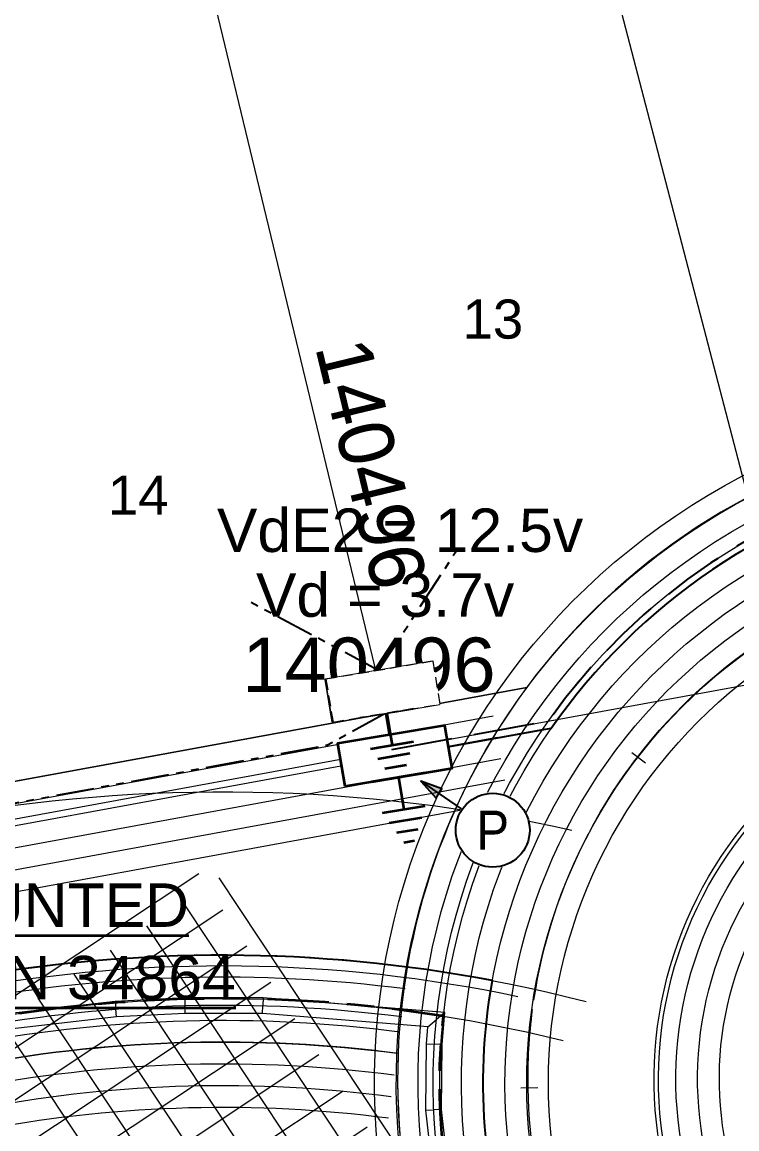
# Model space of a CAD drawing. Header units: metres. Extents: x 0 to 309348, y 0 to 6272736.
# Drawn here: x 308559.6 to 308592.5, y 6272030.5 to 6272081.4 of the extents above; entities that cross this region are included whole.
import ezdxf
from ezdxf import colors
from ezdxf.entities.mleader import LeaderData, LeaderLine
from ezdxf.enums import TextEntityAlignment as Align
from ezdxf.math import Vec2, Vec3

# ---------------------------------------------------------------- set-up
doc = ezdxf.new("R2010")
doc.units = ezdxf.units.M
for name, pattern in [('Cable Exist UG', [8.2, 4, -1.2, 1.8, -1.2]), ('DASHED', [0.75, 0.5, -0.25]), ('IE Trench LV', [5.5, 4, -1.5]), ('PHANTOMX2', [5, 2.5, -0.5, 0.5, -0.5, 0.5, -0.5])]:
    doc.linetypes.add(name, pattern=pattern)
doc.layers.get('0').update_dxf_attribs({"color": 6})
for name, color, linetype, lineweight in [('_User Miscellaneous1', 30, 'Continuous', 13), ('_User_HV_Exist', 1, 'Continuous', 35), ('_User_LV_Exist', 5, 'Continuous', 35), ('Cadastre Developer_SP_NEW', 92, 'Continuous', 15), ('Cadastre Easements_SP_NEW', 52, 'DASHED', 15), ('Cadastre Roads_SP_NEW', 214, 'Continuous', 15)]:
    doc.layers.add(name, color=color, linetype=linetype, lineweight=lineweight)
doc.layers.add('_User Miscellaneous10', color=252, linetype='Continuous', lineweight=13, plot=False, transparency=0.85)
doc.layers.add('_User Miscellaneous12', color=252, linetype='Continuous', lineweight=13, plot=False, transparency=0.85)
for name, color, linetype in [('Mains_LV_New_T84', 2, 'Cable x'), ('Notes', 7, 'Continuous'), ('Notes_SP_NEW', 51, 'Continuous'), ('Services_SP_NEW_UG', 2, 'PHANTOMX2'), ('SupportsUG_SP_LV_NEW', 2, 'Continuous'), ('Trench_SP_NEW', 2, 'Continuous')]:
    doc.layers.add(name, color=color, linetype=linetype)
doc.styles.add('ARIAL', font='arial.ttf', dxfattribs={"height": 2})
doc.styles.add('iecARIAL', font='arial.ttf', dxfattribs={"height": 2})
doc.styles.get("Standard").update_dxf_attribs({"font": 'arial.ttf'})
doc.linetypes.add('Cable New UG', pattern='A,7,-0.25,["x",Standard,S=2,R=0,X=0.2,Y=-0.8],-2.1', length=9.35)
doc.linetypes.add('Cable x', pattern='A,5,-0.25,["x",Standard,S=2,R=0,X=0,Y=-0.8],-1.5', length=6.75)

# ---------------------------------------------------------------- blocks, each defined once
blk = doc.blocks.new('SUB GRID')
for p, q in [((-50, 51), (50, 51)), ((-51, 50), (-51, -50)), ((-48, 50), (-48, -50)), ((-45, 50), (-45, -50)), ((-42, 50), (-42, -50)), ((-39, 50), (-39, -50)), ((-36, 50), (-36, -50)), ((-33, 50), (-33, -50)), ((-30, 50), (-30, -50)), ((-50, 48), (50, 48)), ((-50, 45), (50, 45)), ((-50, 42), (50, 42)), ((-50, 39), (50, 39)), ((-50, 36), (50, 36)), ((-50, 33), (50, 33))]:
    blk.add_line(p, q)
blk = doc.blocks.new('*U366')
at = {"layer": '_User_LV_Exist'}
for p, q in [((-3, 0.75), (-3, -0.75)), ((-2.5, 1), (-2.5, -1)), ((-4, 0.25), (-4, -0.25)), ((-3.5, 0.5), (-3.5, -0.5))]:
    blk.add_line(p, q, dxfattribs=at)
at = {"width": 0.9}
blk.add_attdef('ASSET_NUM', text='', height=2, dxfattribs=at).set_placement((4, 2), align=Align.MIDDLE_LEFT)
for tag, p, flags in [('SUBURB', (-2, 0), 1), ('STREETNAME', (-1.8, 0), 9), ('PARENT', (-1.6, 0), 9), ('NOTES', (-1.4, 0), 9), ('LOCATION', (-1.2, 0), 9), ('LEGEND', (-1, 0), 9), ('USAGE', (-0.8, 0), 9), ('SUPPORT_TYPE', (-0.6, 0), 9), ('STATE', (-0.4, 0), 9), ('OWNED_BY', (-0.2, 0), 9)]:
    blk.add_attdef(tag, p, '', height=0.2, rotation=270, dxfattribs=dict(flags=flags))
blk.add_wipeout([(1, 2.5), (1, -2.5), (-1, -2.5), (-1, 2.5)])
blk.add_lwpolyline([(-1, 2.5), (-1, -1.25), (-1, 1.25), (-1, -2.5), (1, -2.5), (1, 2.5)], close=True)
at = {"layer": '_User_LV_Exist'}
blk.add_line((-1, 0), (-2.5, 0), dxfattribs=at)
blk = doc.blocks.new('_DotBlank')
at = {"color": 0, "linetype": 'ByBlock', "lineweight": -2}
blk.add_line((-0.5, 0), (-1, 0), dxfattribs=at)
blk.add_circle((0, 0), 0.5, dxfattribs=at)
blk = doc.blocks.new('*U519')
h = blk.add_hatch(color=256)
h.dxf.hatch_style = 1
h.paths.add_polyline_path([(-2.618, 1.486), (-2.336, 1.898), (-3.303, 2.256)])
at = {"flags": 128}
blk.add_lwpolyline([(-2.618, 1.486), (-2.336, 1.898), (-3.303, 2.256), (-2.618, 1.486)], dxfattribs=at)
blk.add_wipeout([(0, 1.75), (-0.021, 1.75), (-0.043, 1.749), (-0.064, 1.749), (-0.086, 1.748), (-0.107, 1.747), (-0.129, 1.745), (-0.15, 1.744), (-0.172, 1.742), (-0.193, 1.739), (-0.214, 1.737), (-0.236, 1.734), (-0.257, 1.731), (-0.278, 1.728), (-0.299, 1.724), (-0.32, 1.72), (-0.341, 1.716), (-0.362, 1.712), (-0.383, 1.707), (-0.404, 1.703), (-0.425, 1.698), (-0.446, 1.692), (-0.467, 1.687), (-0.487, 1.681), (-0.508, 1.675), (-0.529, 1.668), (-0.549, 1.662), (-0.569, 1.655), (-0.59, 1.648), (-0.61, 1.64), (-0.63, 1.633), (-0.65, 1.625), (-0.67, 1.617), (-0.689, 1.608), (-0.709, 1.6), (-0.729, 1.591), (-0.748, 1.582), (-0.768, 1.573), (-0.787, 1.563), (-0.806, 1.553), (-0.825, 1.543), (-0.844, 1.533), (-0.863, 1.523), (-0.881, 1.512), (-0.9, 1.501), (-0.918, 1.49), (-0.936, 1.478), (-0.954, 1.467), (-0.972, 1.455), (-0.99, 1.443), (-1.008, 1.431), (-1.025, 1.418), (-1.042, 1.406), (-1.06, 1.393), (-1.077, 1.38), (-1.094, 1.366), (-1.11, 1.353), (-1.127, 1.339), (-1.143, 1.325), (-1.159, 1.311), (-1.175, 1.297), (-1.191, 1.282), (-1.207, 1.267), (-1.222, 1.253), (-1.237, 1.237), (-1.253, 1.222), (-1.267, 1.207), (-1.282, 1.191), (-1.297, 1.175), (-1.311, 1.159), (-1.325, 1.143), (-1.339, 1.127), (-1.353, 1.11), (-1.366, 1.094), (-1.38, 1.077), (-1.393, 1.06), (-1.406, 1.042), (-1.418, 1.025), (-1.431, 1.008), (-1.443, 0.99), (-1.455, 0.972), (-1.467, 0.954), (-1.478, 0.936), (-1.49, 0.918), (-1.501, 0.9), (-1.512, 0.881), (-1.523, 0.863), (-1.533, 0.844), (-1.543, 0.825), (-1.553, 0.806), (-1.563, 0.787), (-1.573, 0.768), (-1.582, 0.748), (-1.591, 0.729), (-1.6, 0.709), (-1.608, 0.689), (-1.617, 0.67), (-1.625, 0.65), (-1.633, 0.63), (-1.64, 0.61), (-1.648, 0.59), (-1.655, 0.569), (-1.662, 0.549), (-1.668, 0.529), (-1.675, 0.508), (-1.681, 0.487), (-1.687, 0.467), (-1.692, 0.446), (-1.698, 0.425), (-1.703, 0.404), (-1.707, 0.383), (-1.712, 0.362), (-1.716, 0.341), (-1.72, 0.32), (-1.724, 0.299), (-1.728, 0.278), (-1.731, 0.257), (-1.734, 0.236), (-1.737, 0.214), (-1.739, 0.193), (-1.742, 0.172), (-1.744, 0.15), (-1.745, 0.129), (-1.747, 0.107), (-1.748, 0.086), (-1.749, 0.064), (-1.749, 0.043), (-1.75, 0.021), (-1.75, 0), (-1.75, -0.021), (-1.749, -0.043), (-1.749, -0.064), (-1.748, -0.086), (-1.747, -0.107), (-1.745, -0.129), (-1.744, -0.15), (-1.742, -0.172), (-1.739, -0.193), (-1.737, -0.214), (-1.734, -0.236), (-1.731, -0.257), (-1.728, -0.278), (-1.724, -0.299), (-1.72, -0.32), (-1.716, -0.341), (-1.712, -0.362), (-1.707, -0.383), (-1.703, -0.404), (-1.698, -0.425), (-1.692, -0.446), (-1.687, -0.467), (-1.681, -0.487), (-1.675, -0.508), (-1.668, -0.529), (-1.662, -0.549), (-1.655, -0.569), (-1.648, -0.59), (-1.64, -0.61), (-1.633, -0.63), (-1.625, -0.65), (-1.617, -0.67), (-1.608, -0.689), (-1.6, -0.709), (-1.591, -0.729), (-1.582, -0.748), (-1.573, -0.768), (-1.563, -0.787), (-1.553, -0.806), (-1.543, -0.825), (-1.533, -0.844), (-1.523, -0.863), (-1.512, -0.881), (-1.501, -0.9), (-1.49, -0.918), (-1.478, -0.936), (-1.467, -0.954), (-1.455, -0.972), (-1.443, -0.99), (-1.431, -1.008), (-1.418, -1.025), (-1.406, -1.042), (-1.393, -1.06), (-1.38, -1.077), (-1.366, -1.094), (-1.353, -1.11), (-1.339, -1.127), (-1.325, -1.143), (-1.311, -1.159), (-1.297, -1.175), (-1.282, -1.191), (-1.267, -1.207), (-1.253, -1.222), (-1.237, -1.237), (-1.222, -1.253), (-1.207, -1.267), (-1.191, -1.282), (-1.175, -1.297), (-1.159, -1.311), (-1.143, -1.325), (-1.127, -1.339), (-1.11, -1.353), (-1.094, -1.366), (-1.077, -1.38), (-1.06, -1.393), (-1.042, -1.406), (-1.025, -1.418), (-1.008, -1.431), (-0.99, -1.443), (-0.972, -1.455), (-0.954, -1.467), (-0.936, -1.478), (-0.918, -1.49), (-0.9, -1.501), (-0.881, -1.512), (-0.863, -1.523), (-0.844, -1.533), (-0.825, -1.543), (-0.806, -1.553), (-0.787, -1.563), (-0.768, -1.573), (-0.748, -1.582), (-0.729, -1.591), (-0.709, -1.6), (-0.689, -1.608), (-0.67, -1.617), (-0.65, -1.625), (-0.63, -1.633), (-0.61, -1.64), (-0.59, -1.648), (-0.569, -1.655), (-0.549, -1.662), (-0.529, -1.668), (-0.508, -1.675), (-0.487, -1.681), (-0.467, -1.687), (-0.446, -1.692), (-0.425, -1.698), (-0.404, -1.703), (-0.383, -1.707), (-0.362, -1.712), (-0.341, -1.716), (-0.32, -1.72), (-0.299, -1.724), (-0.278, -1.728), (-0.257, -1.731), (-0.236, -1.734), (-0.214, -1.737), (-0.193, -1.739), (-0.172, -1.742), (-0.15, -1.744), (-0.129, -1.745), (-0.107, -1.747), (-0.086, -1.748), (-0.064, -1.749), (-0.043, -1.749), (-0.021, -1.75), (0, -1.75), (0.021, -1.75), (0.043, -1.749), (0.064, -1.749), (0.086, -1.748), (0.107, -1.747), (0.129, -1.745), (0.15, -1.744), (0.172, -1.742), (0.193, -1.739), (0.214, -1.737), (0.236, -1.734), (0.257, -1.731), (0.278, -1.728), (0.299, -1.724), (0.32, -1.72), (0.341, -1.716), (0.362, -1.712), (0.383, -1.707), (0.404, -1.703), (0.425, -1.698), (0.446, -1.692), (0.467, -1.687), (0.487, -1.681), (0.508, -1.675), (0.529, -1.668), (0.549, -1.662), (0.569, -1.655), (0.59, -1.648), (0.61, -1.64), (0.63, -1.633), (0.65, -1.625), (0.67, -1.617), (0.689, -1.608), (0.709, -1.6), (0.729, -1.591), (0.748, -1.582), (0.768, -1.573), (0.787, -1.563), (0.806, -1.553), (0.825, -1.543), (0.844, -1.533), (0.863, -1.523), (0.881, -1.512), (0.9, -1.501), (0.918, -1.49), (0.936, -1.478), (0.954, -1.467), (0.972, -1.455), (0.99, -1.443), (1.008, -1.431), (1.025, -1.418), (1.042, -1.406), (1.06, -1.393), (1.077, -1.38), (1.094, -1.366), (1.11, -1.353), (1.127, -1.339), (1.143, -1.325), (1.159, -1.311), (1.175, -1.297), (1.191, -1.282), (1.207, -1.267), (1.222, -1.253), (1.237, -1.237), (1.253, -1.222), (1.267, -1.207), (1.282, -1.191), (1.297, -1.175), (1.311, -1.159), (1.325, -1.143), (1.339, -1.127), (1.353, -1.11), (1.366, -1.094), (1.38, -1.077), (1.393, -1.06), (1.406, -1.042), (1.418, -1.025), (1.431, -1.008), (1.443, -0.99), (1.455, -0.972), (1.467, -0.954), (1.478, -0.936), (1.49, -0.918), (1.501, -0.9), (1.512, -0.881), (1.523, -0.863), (1.533, -0.844), (1.543, -0.825), (1.553, -0.806), (1.563, -0.787), (1.573, -0.768), (1.582, -0.748), (1.591, -0.729), (1.6, -0.709), (1.608, -0.689), (1.617, -0.67), (1.625, -0.65), (1.633, -0.63), (1.64, -0.61), (1.648, -0.59), (1.655, -0.569), (1.662, -0.549), (1.668, -0.529), (1.675, -0.508), (1.681, -0.487), (1.687, -0.467), (1.692, -0.446), (1.698, -0.425), (1.703, -0.404), (1.707, -0.383), (1.712, -0.362), (1.716, -0.341), (1.72, -0.32), (1.724, -0.299), (1.728, -0.278), (1.731, -0.257), (1.734, -0.236), (1.737, -0.214), (1.739, -0.193), (1.742, -0.172), (1.744, -0.15), (1.745, -0.129), (1.747, -0.107), (1.748, -0.086), (1.749, -0.064), (1.749, -0.043), (1.75, -0.021), (1.75, 0), (1.75, 0.021), (1.749, 0.043), (1.749, 0.064), (1.748, 0.086), (1.747, 0.107), (1.745, 0.129), (1.744, 0.15), (1.742, 0.172), (1.739, 0.193), (1.737, 0.214), (1.734, 0.236), (1.731, 0.257), (1.728, 0.278), (1.724, 0.299), (1.72, 0.32), (1.716, 0.341), (1.712, 0.362), (1.707, 0.383), (1.703, 0.404), (1.698, 0.425), (1.692, 0.446), (1.687, 0.467), (1.681, 0.487), (1.675, 0.508), (1.668, 0.529), (1.662, 0.549), (1.655, 0.569), (1.648, 0.59), (1.64, 0.61), (1.633, 0.63), (1.625, 0.65), (1.617, 0.67), (1.608, 0.689), (1.6, 0.709), (1.591, 0.729), (1.582, 0.748), (1.573, 0.768), (1.563, 0.787), (1.553, 0.806), (1.543, 0.825), (1.533, 0.844), (1.523, 0.863), (1.512, 0.881), (1.501, 0.9), (1.49, 0.918), (1.478, 0.936), (1.467, 0.954), (1.455, 0.972), (1.443, 0.99), (1.431, 1.008), (1.418, 1.025), (1.406, 1.042), (1.393, 1.06), (1.38, 1.077), (1.366, 1.094), (1.353, 1.11), (1.339, 1.127), (1.325, 1.143), (1.311, 1.159), (1.297, 1.175), (1.282, 1.191), (1.267, 1.207), (1.253, 1.222), (1.237, 1.237), (1.222, 1.253), (1.207, 1.267), (1.191, 1.282), (1.175, 1.297), (1.159, 1.311), (1.143, 1.325), (1.127, 1.339), (1.11, 1.353), (1.094, 1.366), (1.077, 1.38), (1.06, 1.393), (1.042, 1.406), (1.025, 1.418), (1.008, 1.431), (0.99, 1.443), (0.972, 1.455), (0.954, 1.467), (0.936, 1.478), (0.918, 1.49), (0.9, 1.501), (0.881, 1.512), (0.863, 1.523), (0.844, 1.533), (0.825, 1.543), (0.806, 1.553), (0.787, 1.563), (0.768, 1.573), (0.748, 1.582), (0.729, 1.591), (0.709, 1.6), (0.689, 1.608), (0.67, 1.617), (0.65, 1.625), (0.63, 1.633), (0.61, 1.64), (0.59, 1.648), (0.569, 1.655), (0.549, 1.662), (0.529, 1.668), (0.508, 1.675), (0.487, 1.681), (0.467, 1.687), (0.446, 1.692), (0.425, 1.698), (0.404, 1.703), (0.383, 1.707), (0.362, 1.712), (0.341, 1.716), (0.32, 1.72), (0.299, 1.724), (0.278, 1.728), (0.257, 1.731), (0.236, 1.734), (0.214, 1.737), (0.193, 1.739), (0.172, 1.742), (0.15, 1.744), (0.129, 1.745), (0.107, 1.747), (0.086, 1.748), (0.064, 1.749), (0.043, 1.749), (0.021, 1.75)])
blk.add_line((-3.303, 2.256), (-1.445, 0.987))
blk.add_circle((0, 0), 1.7)
at = {"width": 0.9}
blk.add_attdef('CODE', text='', height=1.8, dxfattribs=at).set_placement((0, 0), align=Align.MIDDLE_CENTER)
at = {"flags": 1}
blk.add_attdef('Z', (0, 0), '', height=0.2, dxfattribs=at)

msp = doc.modelspace()

# ---------------------------------------------------------------- linework, layer by layer
at = {"layer": '_User Miscellaneous1', "ltscale": 0.7}
for p, q in [((308563.86085, 6272036.38034), (308558.90531, 6272035.80603)), ((308567.0549, 6272036.54598), (308563.86085, 6272036.38034)), ((308563.86085, 6272036.38034), (308563.89092, 6272036.02142)), ((308570.65945, 6272036.54261), (308567.0549, 6272036.54598)), ((308567.0549, 6272036.54598), (308567.06406, 6272036.18597)), ((308570.65945, 6272036.54261), (308570.6449, 6272036.18262)), ((308579.02107, 6272035.87316), (308570.65945, 6272036.54261)), ((308563.921, 6272035.6625), (308563.89092, 6272036.02142)), ((308567.07322, 6272035.82597), (308563.921, 6272035.6625)), ((308567.07322, 6272035.82597), (308567.06406, 6272036.18597)), ((308570.63034, 6272035.82264), (308567.07322, 6272035.82597)), ((308570.63034, 6272035.82264), (308570.6449, 6272036.18262)), ((308578.24472, 6272035.21301), (308570.63034, 6272035.82264)), ((308579.02107, 6272035.87316), (308578.63289, 6272035.54309)), ((308578.8999, 6272034.39029), (308579.02107, 6272035.87316)), ((308563.921, 6272035.6625), (308559.0096, 6272035.09329)), ((308578.24472, 6272035.21301), (308578.63289, 6272035.54309)), ((308578.18017, 6272034.423), (308578.24472, 6272035.21301)), ((308578.15175, 6272031.36876), (308578.18017, 6272034.423)), ((308578.18017, 6272034.423), (308578.54004, 6272034.40664)), ((308578.8999, 6272034.39029), (308578.54004, 6272034.40664)), ((308578.87212, 6272031.40555), (308578.8999, 6272034.39029)), ((308578.15175, 6272031.36876), (308578.51194, 6272031.38716)), ((308578.59328, 6272027.42008), (308578.15175, 6272031.36876)), ((308578.87212, 6272031.40555), (308578.51194, 6272031.38716)), ((308579.3036, 6272027.54677), (308578.87212, 6272031.40555))]:
    msp.add_line(p, q, dxfattribs=at)
at = {"layer": '_User Miscellaneous10', "ltscale": 6, "flags": 128}
for points in [[(308554.99102, 6272186.2139), (308547.33551, 6272187.27219), (308535.74485, 6272178.49949), (308530.33684, 6272174.40628, 0.05333076), (308527.7019, 6272171.92959), (308525.92206, 6272169.50055), (308524.14425, 6272165.2568), (308523.05314, 6272158.77089), (308518.99399, 6272133.20624), (308518.6403, 6272128.3492), (308519.10857, 6272123.51609), (308533.7073, 6272043.78341), (308541.77198, 6272038.21731), (308581.96479, 6272045.59292)], [(308557.30427, 6272185.38647), (308551.61406, 6272186.68073), (308537.55536, 6272176.10741), (308532.14735, 6272172.0142, 0.05135078), (308530.04979, 6272170.05816), (308528.55186, 6272168.01385), (308527.04518, 6272164.41732), (308526.01386, 6272158.28681), (308521.97683, 6272132.86145), (308521.65087, 6272128.38518), (308522.08236, 6272123.93163), (308536.43438, 6272045.54639), (308542.45307, 6272041.39239), (308581.42331, 6272048.54365)], [(308554.85408, 6272185.22332), (308547.60881, 6272186.2249), (308536.34836, 6272177.70213), (308530.94035, 6272173.60892, 0.05273302), (308528.48529, 6272171.30683), (308526.79866, 6272169.00498), (308525.11123, 6272164.97698), (308524.04005, 6272158.60953), (308519.98827, 6272133.09131), (308519.64382, 6272128.3612), (308520.09984, 6272123.6546), (308534.61632, 6272044.37107), (308541.99901, 6272039.27567), (308581.78429, 6272046.57649)], [(308554.71715, 6272184.23274), (308547.8821, 6272185.17762), (308536.95186, 6272176.90477), (308531.54385, 6272172.81156, 0.05207647), (308529.26795, 6272170.68305), (308527.67526, 6272168.50941), (308526.07821, 6272164.69715), (308525.02695, 6272158.44817), (308520.98255, 6272132.97638), (308520.64735, 6272128.37319), (308521.0911, 6272123.79312), (308535.52535, 6272044.95873), (308542.22604, 6272040.33403), (308581.6038, 6272047.56007)], [(308554.44327, 6272182.25158), (308548.42868, 6272183.08304), (308538.15887, 6272175.31005), (308532.75086, 6272171.21684, 0.0505429), (308530.83072, 6272169.43204), (308529.42846, 6272167.51828), (308528.01216, 6272164.13749), (308527.00077, 6272158.12545), (308522.97111, 6272132.74653), (308522.65439, 6272128.39717), (308523.07362, 6272124.07015), (308537.3434, 6272046.13404), (308542.6801, 6272042.45075), (308581.24282, 6272049.52722)], [(308554.30633, 6272181.261), (308548.70198, 6272182.03575), (308538.76237, 6272174.51269), (308533.35436, 6272170.41948, 0.04963605), (308531.61065, 6272168.80454), (308530.30506, 6272167.02272), (308528.97914, 6272163.85766), (308527.98767, 6272157.96409), (308523.96539, 6272132.6316), (308523.65791, 6272128.40916), (308524.06488, 6272124.20867), (308538.25243, 6272046.7217), (308542.90714, 6272043.50911), (308581.06233, 6272050.5108)]]:
    msp.add_lwpolyline(points, format="xyb", dxfattribs=at)
at = {"layer": '_User Miscellaneous10', "color": 4, "ltscale": 6, "flags": 128}
msp.add_lwpolyline([(308554.53913, 6272182.94499), (308548.23738, 6272183.81614), (308537.73642, 6272175.8682), (308532.26112, 6272171.72407), (308530.3358, 6272169.94093), (308528.81484, 6272167.86518), (308527.33528, 6272164.33337), (308526.30993, 6272158.2384), (308522.27511, 6272132.82698), (308521.95192, 6272128.38877), (308522.37974, 6272123.97319), (308536.70708, 6272045.72268), (308542.52118, 6272041.7099), (308594.38452, 6272051.22711)], dxfattribs=at)
at = {"layer": '_User Miscellaneous10', "flags": 128}
for points in [[(308791.19576, 6271869.56422), (308719.55349, 6271832.53971), (308692.49226, 6271868.27251), (308679.182, 6271885.84832), (308650.70601, 6271923.44949), (308621.68708, 6271961.73229), (308616.42459, 6271968.7161), (308596.85552, 6271994.11534), (308581.97936, 6272014.20237), (308579.14474, 6272018.47202, -0.48629735), (308600.22444, 6272063.33451), (308633.26439, 6272070.82655), (308634.37688, 6272073.87592), (308613.08414, 6272101.99196), (308591.03934, 6272131.10083), (308574.87773, 6272152.4413), (308568.09276, 6272161.40046), (308561.51782, 6272170.08229), (308561.04331, 6272170.70884), (308559.84373, 6272172.29282), (308580.15288, 6272182.72854), (308626.98425, 6272121.05059), (308670.12495, 6272064.20646)], [(308790.73664, 6271870.4526), (308719.84236, 6271833.81465), (308693.28945, 6271868.87624), (308679.97919, 6271886.45205), (308651.5032, 6271924.05322), (308622.48487, 6271962.33524), (308617.22001, 6271969.32218), (308597.65347, 6271994.71813), (308582.79827, 6272014.77688), (308580.01137, 6272018.97464, -0.48567667), (308600.44721, 6272062.35963), (308600.44721, 6272062.35963), (308634.01704, 6272069.97184), (308635.5031, 6272074.04518), (308613.88133, 6272102.59569), (308591.83653, 6272131.70456), (308575.67492, 6272153.04503), (308568.88995, 6272162.00419), (308562.31501, 6272170.68602), (308561.8405, 6272171.31257), (308561.35967, 6272171.94748), (308579.86376, 6272181.45568), (308626.18781, 6272120.44587), (308669.32838, 6272063.60192)], [(308790.27753, 6271871.34098), (308720.13123, 6271835.08958), (308694.08664, 6271869.47997), (308680.77639, 6271887.05577), (308652.30039, 6271924.65694), (308623.28266, 6271962.93818), (308618.01543, 6271969.92826), (308598.45143, 6271995.32092), (308583.61717, 6272015.35138), (308580.87856, 6272019.47641, -0.48502499), (308600.67, 6272061.38476), (308634.76968, 6272069.11712), (308636.62932, 6272074.21444), (308614.67852, 6272103.19941), (308592.63372, 6272132.30829), (308576.47211, 6272153.64876), (308569.68714, 6272162.60792), (308563.1122, 6272171.28975), (308562.87561, 6272171.60214), (308579.57463, 6272180.18282), (308625.39138, 6272119.84114), (308668.53181, 6272062.99738)], [(308789.81842, 6271872.22935), (308720.4201, 6271836.36451), (308694.88383, 6271870.0837), (308681.57358, 6271887.65949), (308653.09759, 6271925.26067), (308624.08044, 6271963.54112), (308618.81086, 6271970.53434), (308599.24939, 6271995.92371), (308584.43607, 6272015.92588), (308581.74633, 6272019.97731, -0.48433964), (308600.89282, 6272060.4099), (308635.52233, 6272068.2624), (308637.75554, 6272074.3837), (308615.47572, 6272103.80314), (308593.43091, 6272132.91202), (308577.2693, 6272154.25249), (308570.48433, 6272163.21165), (308564.39155, 6272171.25681), (308579.2855, 6272178.90996), (308624.59494, 6272119.23642), (308667.73524, 6272062.39283)], [(308789.35931, 6271873.11773), (308720.70897, 6271837.63945), (308695.68102, 6271870.68743), (308682.37078, 6271888.26321), (308653.89478, 6271925.8644), (308624.87823, 6271964.14406), (308619.60628, 6271971.14042), (308600.04735, 6271996.52649), (308585.25498, 6272016.50039), (308582.61472, 6272020.47727, -0.48361759), (308601.11567, 6272059.43505), (308636.27498, 6272067.40768), (308638.88176, 6272074.55295), (308616.27291, 6272104.40687), (308594.2281, 6272133.51575), (308578.06649, 6272154.85621), (308571.28152, 6272163.81538), (308565.90749, 6272170.91147), (308578.99637, 6272177.6371), (308623.79851, 6272118.6317), (308666.93866, 6272061.78829)], [(308788.9002, 6271874.00611), (308720.99784, 6271838.91438), (308696.47821, 6271871.29116), (308683.16798, 6271888.86693), (308654.69197, 6271926.46812), (308625.67602, 6271964.747), (308620.4017, 6271971.7465), (308600.8453, 6271997.12928), (308586.07388, 6272017.07489), (308583.48376, 6272020.97626, -0.48285544), (308601.33855, 6272058.4602), (308637.02762, 6272066.55296), (308640.00799, 6272074.72221), (308617.0701, 6272105.01059), (308595.02529, 6272134.11948), (308578.86368, 6272155.45994), (308572.07871, 6272164.41911), (308567.42343, 6272170.56613), (308578.70725, 6272176.36424), (308623.00207, 6272118.02697), (308666.14209, 6272061.18375)], [(308788.44109, 6271874.89449), (308721.28672, 6271840.18932), (308697.2754, 6271871.89489), (308683.96517, 6271889.47065), (308655.48916, 6271927.07185), (308626.4738, 6271965.34995), (308621.19712, 6271972.35258), (308601.64326, 6271997.73207), (308586.89279, 6272017.6494), (308584.35349, 6272021.47422, -0.48204934), (308601.56147, 6272057.48536), (308637.78027, 6272065.69824), (308641.13421, 6272074.89147), (308617.86729, 6272105.61432), (308595.82248, 6272134.72321), (308579.66087, 6272156.06367), (308572.8759, 6272165.02284), (308568.93937, 6272170.22079), (308578.41812, 6272175.09139), (308622.20564, 6272117.42225), (308665.34552, 6272060.5792)], [(308787.98198, 6271875.78287), (308721.57559, 6271841.46425), (308698.07259, 6271872.49862), (308684.76237, 6271890.07437), (308656.28635, 6271927.67558), (308627.27159, 6271965.95289), (308621.99255, 6271972.95866), (308602.44122, 6271998.33486), (308587.71169, 6272018.2239), (308585.22394, 6272021.97107, -0.48119488), (308601.78442, 6272056.51053), (308638.53292, 6272064.84352), (308642.26043, 6272075.06073), (308618.66448, 6272106.21805), (308596.61967, 6272135.32694), (308580.45806, 6272156.6674), (308573.67309, 6272165.62657), (308570.45531, 6272169.87545), (308578.12899, 6272173.81853), (308621.4092, 6272116.81752), (308664.54895, 6272059.97466)], [(308787.52286, 6271876.67125), (308721.86446, 6271842.73918), (308698.86978, 6271873.10234), (308685.55956, 6271890.67809), (308657.08354, 6271928.2793), (308628.06937, 6271966.55583), (308622.78797, 6271973.56474), (308603.23918, 6271998.93765), (308588.5306, 6272018.7984), (308586.09517, 6272022.46676, -0.480287), (308602.0074, 6272055.53571), (308639.28556, 6272063.9888), (308643.38665, 6272075.22999), (308619.46167, 6272106.82177), (308597.41686, 6272135.93067), (308581.25525, 6272157.27113), (308574.47027, 6272166.2303), (308571.97125, 6272169.53012), (308577.83986, 6272172.54567), (308620.61277, 6272116.2128), (308663.75237, 6272059.37012)], [(308782.5973, 6271886.21018), (308780.83529, 6271878.46605), (308729.3585, 6271851.98098), (308719.12286, 6271854.30992), (308644.75152, 6271952.51279), (308603.3964, 6272007.12056), (308592.39987, 6272021.64081, -0.52204641), (308601.77923, 6272050.5137), (308616.23599, 6272053.84016), (308646.21031, 6272060.63719), (308655.84615, 6272057.1218), (308716.72618, 6271976.73402), (308733.02679, 6271955.20977), (308741.97563, 6271943.39365), (308743.37769, 6271941.05887)], [(308781.62223, 6271886.43204), (308779.96356, 6271879.14214), (308729.22504, 6271853.03691), (308719.70004, 6271855.20415), (308645.54871, 6271953.11652), (308604.19359, 6272007.72429), (308593.19706, 6272022.24454, -0.5214343), (308602.03721, 6272049.54693), (308616.45868, 6272052.86527), (308646.14425, 6272059.59682), (308655.22676, 6272056.2833), (308715.92899, 6271976.13029), (308732.2296, 6271954.60604), (308741.146, 6271942.83275), (308742.5204, 6271940.54405)], [(308780.64715, 6271886.6539), (308779.09183, 6271879.81822), (308729.09157, 6271854.09283), (308720.27723, 6271856.09838), (308646.3459, 6271953.72025), (308604.99078, 6272008.32801), (308593.99425, 6272022.84827, -0.52076767), (308602.29618, 6272048.58039), (308616.68138, 6272051.89038), (308646.07819, 6272058.55645), (308654.60737, 6272055.4448), (308715.13181, 6271975.52655), (308731.4324, 6271954.00232), (308740.31637, 6271942.27186), (308741.6631, 6271940.02923)], [(308779.67207, 6271886.87576), (308778.2201, 6271880.49431), (308728.9581, 6271855.14876), (308720.85441, 6271856.99261), (308647.14309, 6271954.32398), (308605.78798, 6272008.93174), (308594.79144, 6272023.452, -0.52003793), (308602.55621, 6272047.61409), (308616.90407, 6272050.91549), (308646.01212, 6272057.51608), (308653.98798, 6272054.6063), (308714.33462, 6271974.92282), (308730.63521, 6271953.39859), (308739.48674, 6271941.71097), (308740.8058, 6271939.51441)], [(308556.81517, 6272037.41928, -0.10947168), (308585.51415, 6272036.36886, -0.07776915)], [(308556.99566, 6272036.43571, -0.07776915), (308577.20139, 6272036.96652, -0.07776915)], [(308557.17616, 6272035.45213, -0.10724054), (308584.4602, 6272034.57398, -0.07776915)], [(308557.35665, 6272034.46856, -0.07776915), (308576.94418, 6272034.98312, -0.07776915)], [(308557.53715, 6272033.48498, -0.07776915), (308576.81558, 6272033.99143)], [(308557.71764, 6272032.5014, -0.07776915), (308576.68697, 6272032.99973, -0.07776915)], [(308557.89814, 6272031.51783, -0.07776915), (308576.55837, 6272032.00804, -0.07776915)], [(308558.07863, 6272030.53425, -0.07776915), (308576.42976, 6272031.01634, -0.07776915)]]:
    msp.add_lwpolyline(points, format="xyb", dxfattribs=at)
at = {"layer": '_User Miscellaneous10', "color": 4, "flags": 128}
for points in [[(308789.95615, 6271871.96284), (308720.33344, 6271835.98203), (308694.64468, 6271869.90258), (308681.33443, 6271887.47837), (308652.85843, 6271925.07955), (308623.84111, 6271963.36024), (308618.57223, 6271970.35252), (308599.01, 6271995.74287), (308584.1904, 6272015.75353), (308581.48594, 6272019.82713, -0.48454895), (308600.82597, 6272060.70236), (308635.29654, 6272068.51881), (308637.41768, 6272074.33292), (308615.23656, 6272103.62202), (308593.19175, 6272132.7309), (308577.03015, 6272154.07137), (308570.24517, 6272163.03053), (308563.93677, 6272171.36041), (308579.37224, 6272179.29182), (308624.83387, 6272119.41784), (308667.97421, 6272062.5742)], [(308557.2303, 6272035.15706, -0.07776915), (308577.03421, 6272035.67731, -0.07776915)]]:
    msp.add_lwpolyline(points, format="xyb", dxfattribs=at)
at = {"layer": '_User Miscellaneous10', "ltscale": 6, "flags": 128}
msp.add_lwpolyline([(308579.15646, 6272048.07438), (308583.90487, 6272048.92951)], dxfattribs=at)
at = {"layer": '_User_LV_Exist', "linetype": 'Cable Exist UG', "ltscale": 0.7, "flags": 128}
msp.add_lwpolyline([(308558.74869, 6272002.69657), (308555.34206, 6272000.43491), (308549.81102, 6272008.76603), (308568.1395, 6272020.93432), (308570.42609, 6272017.65111), (308577.09099, 6272022.07594), (308580.14061, 6272023.94314, -0.1047896), (308578.95134, 6272035.70299), (308578.95134, 6272035.70299), (308578.95134, 6272035.70299), (308578.95134, 6272035.70299), (308578.95134, 6272035.70299), (308578.95134, 6272035.70299, 0.08519036), (308557.17616, 6272035.45213), (308555.21953, 6272035.09307), (308548.33216, 6272033.82918), (308528.20272, 6272030.13524)], format="xyb", dxfattribs=at)
at = {"layer": 'Cadastre Developer_SP_NEW'}
for p, q in [((308585.02322, 6272089.99582), (308592.9654, 6272059.58571)), ((308567.95206, 6272084.30647), (308576.3077, 6272049.63857)), ((308542.90714, 6272043.50911), (308582.78705, 6272050.82762)), ((308582.78678, 6272050.82725), (308542.90773, 6272043.50908))]:
    msp.add_line(p, q, dxfattribs=at)
for centre, radius, start, end in [((308607.14786, 6272032.80982), 30.3, 102.776182, 143.512798), ((308607.14786, 6272032.80982), 30.3, 102.776182, 143.512798), ((308607.14735, 6272032.80999), 30.29949, 143.512476, 180.228609), ((308568.79456, 6271972.13976), 62.36959, 82.5600374, 100.3986111), ((308607.14786, 6272032.80982), 30.3, 177.778633, 217.1375), ((308607.14786, 6272032.80982), 30.3, 180.228301, 217.1375)]:
    msp.add_arc(centre, radius, start, end, dxfattribs=at)
at = {"layer": 'Cadastre Roads_SP_NEW'}
msp.add_line((308587.6299, 6272047.83265), (308588.24801, 6272047.3569), dxfattribs=at)
for points in [[(308587.89106, 6272047.63206, -0.1747009), (308601.7737, 6272056.50887), (308633.61061, 6272063.72812)], [(308780.78082, 6271892.98132), (308783.19574, 6271889.79256, -0.46583735), (308780.64809, 6271878.59553), (308777.09126, 6271876.76552), (308776.039, 6271878.8107), (308733.14786, 6271856.74298), (308734.20011, 6271854.6978), (308730.64328, 6271852.86779, -0.36440853), (308718.34729, 6271855.6655), (308715.93238, 6271858.85426), (308717.76591, 6271860.24284), (308596.8074, 6272019.96208), (308594.97386, 6272018.5735), (308592.55895, 6272021.76226, -0.54499705), (308603.10057, 6272050.65743), (308607.00154, 6272051.542), (308607.51017, 6272049.29894), (308635.53894, 6272055.65467), (308635.03031, 6272057.89773), (308638.93127, 6272058.7823, 0.08745149), (308644.69292, 6272061.20096, -0.39204786), (308654.7311, 6272059.42239), (308658.09528, 6272054.98019)], [(308585.83316, 6272044.48045, -0.03878237), (308587.89106, 6272047.63206)], [(308583.11913, 6272036.43353, -0.0832195), (308585.6134, 6272044.0698, -0.0832195)], [(308582.85113, 6272032.392, -0.03725305), (308583.05803, 6272036.00206, -0.03725305)], [(308711.14923, 6271855.2319), (308587.7758, 6272018.13989, -0.15905791), (308582.85113, 6272032.392, -0.15905791)]]:
    msp.add_lwpolyline(points, format="xyb", dxfattribs=at)
msp.add_lwpolyline([(308583.30106, 6272032.39975), (308582.52118, 6272032.38632)], dxfattribs=at)
for radius, start in [(73.86959, 77.4340814), (65.86959, 78.092977)]:
    msp.add_arc((308568.79421, 6271972.14045), radius, start, 100.3985383, dxfattribs=at)
at = {"layer": 'Mains_LV_New_T84', "color": 4, "ltscale": 0.7, "transparency": 33554687, "flags": 128}
msp.add_lwpolyline([(308613.56098, 6272063.2825), (308602.03539, 6272060.66899), (308600.89282, 6272060.4099, 0.18602198), (308583.90487, 6272048.92951), (308583.90487, 6272048.92951), (308583.52761, 6272048.87149), (308576.77123, 6272047.65474)], format="xyb", dxfattribs=at)

# ---------------------------------------------------------------- block references
at = {"layer": '_User Miscellaneous12', "ltscale": 0.7, "xscale": 0.6666666666666665, "yscale": 0.6666666666666665, "rotation": 303.5802081016136}
msp.add_blockref('SUB GRID', (308558.73486, 6271995.48548), dxfattribs=at)

# ---------------------------------------------------------------- texts
at = {"layer": '_User_HV_Exist', "ltscale": 0.75, "insert": (308540.60958, 6272041.80893), "char_height": 2, "attachment_point": 1}
msp.add_mtext_dynamic_manual_height_columns('\\pi4.4462;{\\L  PAD MOUNTED \\P\\pi2.4019;SUBSTATION \\C0;34864}', width=30.9415196, gutter_width=12.5, heights=[0], dxfattribs=at)
at = {"layer": 'Cadastre Developer_SP_NEW'}
for s, p in [('13', (308579.83041, 6272066.88045)), ('14', (308563.51631, 6272058.77918))]:
    msp.add_text(s, height=1.8, rotation=359.93, dxfattribs=at).set_placement(p)

# ---------------------------------------------------------------- next in the draw order: block references
at = {"layer": 'SupportsUG_SP_LV_NEW', "ltscale": 0.7}
ref = msp.add_blockref('*U366', (308576.14188, 6272050.62444), dxfattribs=dict(at, rotation=99.549108772416))
ref.add_attrib('ASSET_NUM', '140496', dxfattribs={"layer": '0', "height": 2.5, "rotation": 283.550958}).set_placement((308574.25769, 6272066.78817), align=Align.MIDDLE_LEFT)

# ---------------------------------------------------------------- next in the draw order: linework, layer by layer
at = {"layer": 'Mains_LV_New_T84', "color": 1, "linetype": 'Cable New UG', "ltscale": 0.7, "flags": 128}
msp.add_lwpolyline([(308556.53069, 6272006.03742), (308554.87005, 6272004.92281), (308552.65763, 6272008.25526), (308567.65365, 6272018.21113), (308569.86049, 6272014.88708), (308578.19161, 6272020.41812), (308581.52406, 6272022.63053), (308581.52406, 6272022.63053), (308581.52406, 6272022.63053), (308581.52406, 6272022.63053), (308582.53748, 6272023.15115, -0.13690426), (308581.20679, 6272037.33837), (308581.20679, 6272037.33837), (308581.20679, 6272037.33837, 0.09212942), (308556.81517, 6272037.41928), (308552.09063, 6272036.55229), (308552.09063, 6272036.55229), (308540.07712, 6272034.3477), (308532.94534, 6272033.03895), (308532.28707, 6272032.91815), (308526.62359, 6272033.65807), (308525.68281, 6272035.26465), (308525.68281, 6272035.26465), (308531.2479, 6272043.32785), (308523.05934, 6272088.20075), (308528.1405, 6272090.8444), (308529.04942, 6272085.88022), (308531.04875, 6272086.06542), (308530.67894, 6272088.08519)], format="xyb", dxfattribs=at)
at = {"layer": 'Services_SP_NEW_UG', "ltscale": 0.7, "flags": 128}
for points in [[(308575.97598, 6272051.61058), (308579.79265, 6272057.47855)], [(308575.97598, 6272051.61058), (308569.79438, 6272054.89505)], [(308576.30777, 6272049.63829), (308573.61474, 6272048.1639), (308557.76187, 6272045.21834), (308551.94132, 6272049.10694)]]:
    msp.add_lwpolyline(points, dxfattribs=at)

# ---------------------------------------------------------------- next in the draw order: texts
at = {"layer": '_User_LV_Exist', "color": 6, "ltscale": 0.7, "char_height": 2, "width": 20.6169779, "attachment_point": 1, "style": 'iecARIAL'}
for s, insert in [('VdE2 = 12.5v', (308568.53458, 6272059.06102)), ('Vd = 3.7v', (308570.33035, 6272056.07869))]:
    msp.add_mtext(s, dxfattribs=dict(at, insert=insert))

# ---------------------------------------------------------------- next in the draw order: block references
at = {"layer": '_User_LV_Exist', "ltscale": 0.7}
ref = msp.add_blockref('*U366', (308576.71997, 6272047.68056), dxfattribs=dict(at, rotation=99.549108772416))
ref.add_attrib('ASSET_NUM', '140496', dxfattribs={"layer": '0', "height": 2.5}).set_placement((308569.70141, 6272051.87268), align=Align.MIDDLE_LEFT)

# ---------------------------------------------------------------- next in the draw order: leaders
at = {"layer": 'Notes'}
ml = msp.add_multileader_mtext('Standard', dxfattribs=at)
ml.set_content('{\\C7;STAGE 2 CONSTRUCTED UNDER URS16494}', color=256, style='ARIAL')
ml.set_leader_properties()
ml.set_arrow_properties(name='DOTBLANK')
ml.build(insert=Vec2(0, 0))
ml.multileader.update_dxf_attribs({"leader_type": 2, "has_text_frame": 1, "dogleg_length": 1, "arrow_head_size": 1.38378, "scale": 0.553511})
ctx = ml.context
ctx.base_point, ctx.scale, ctx.char_height, ctx.arrow_head_size, ctx.landing_gap_size, ctx.plane_origin, ctx.plane_x_axis, ctx.plane_y_axis = Vec3(308603.8036, 6272032.20312), 0.553511, 1.8, 1.38378, 0.55351, Vec3(309884.17641, 6272256.02484), Vec3(0.98162698, 0.19081002), Vec3(-0.19081002, 0.98162698)
ctx.text_align_type = 1
notes = []
notes.append((ctx, [(0, (0, 0, 0), (0, 0), (1, 0), 1, [])]))
ctx.mtext.insert, ctx.mtext.text_direction, ctx.mtext.rotation, ctx.mtext.width, ctx.mtext.alignment, ctx.mtext.flow_direction = Vec3(308614.7847, 6272035.27012), Vec3(0.98162698, 0.19081002), 0.19198726, 22.0601018, 2, 5
ctx.mtext.has_bg_fill, ctx.mtext.bg_color, ctx.mtext.bg_scale_factor, ctx.mtext.bg_transparency, ctx.mtext.use_window_bg_color = 1, -1073741824, 2, 0, 1
for ctx, leaders in notes:
    for number, flags, end, landing, length, lines in leaders:
        leader = LeaderData()
        leader.index, (leader.has_last_leader_line, leader.has_dogleg_vector, leader.attachment_direction) = number, flags
        leader.last_leader_point, leader.dogleg_vector, leader.dogleg_length = Vec3(end), Vec3(landing), length
        for number, points, colour, breaks in lines:
            line = LeaderLine()
            line.index, line.vertices, line.color, line.breaks = number, Vec3.list(points), colors.encode_raw_color(colour), breaks
            leader.lines.append(line)
        ctx.leaders.append(leader)

# ---------------------------------------------------------------- next in the draw order: linework, layer by layer
at = {"layer": 'Trench_SP_NEW', "linetype": 'IE Trench LV', "ltscale": 0.7, "flags": 128}
msp.add_lwpolyline([(308613.49464, 6272063.57507), (308600.82597, 6272060.70236, 0.18403911), (308583.78607, 6272049.28224), (308576.37009, 6272047.92136)], format="xyb", dxfattribs=at)

# ---------------------------------------------------------------- next in the draw order: block references
at = {"layer": 'Cadastre Easements_SP_NEW', "ltscale": 0.7}
ref = msp.add_blockref('*U366', (308576.17851, 6272050.63116), dxfattribs=dict(at, rotation=99.549108772416))
ref.add_attrib('ASSET_NUM', '140496', dxfattribs={"layer": '0', "height": 2.5, "rotation": 283.550958}).set_placement((308574.29432, 6272066.7949), align=Align.MIDDLE_LEFT)

# ---------------------------------------------------------------- next in the draw order: block references
at = {"layer": 'Notes_SP_NEW', "color": 2, "ltscale": 0.7}
msp.add_blockref('*U519', (308581.22264, 6272044.25697), dxfattribs=at).add_auto_attribs({'CODE': 'P'})

doc.saveas('drawing.dxf')
